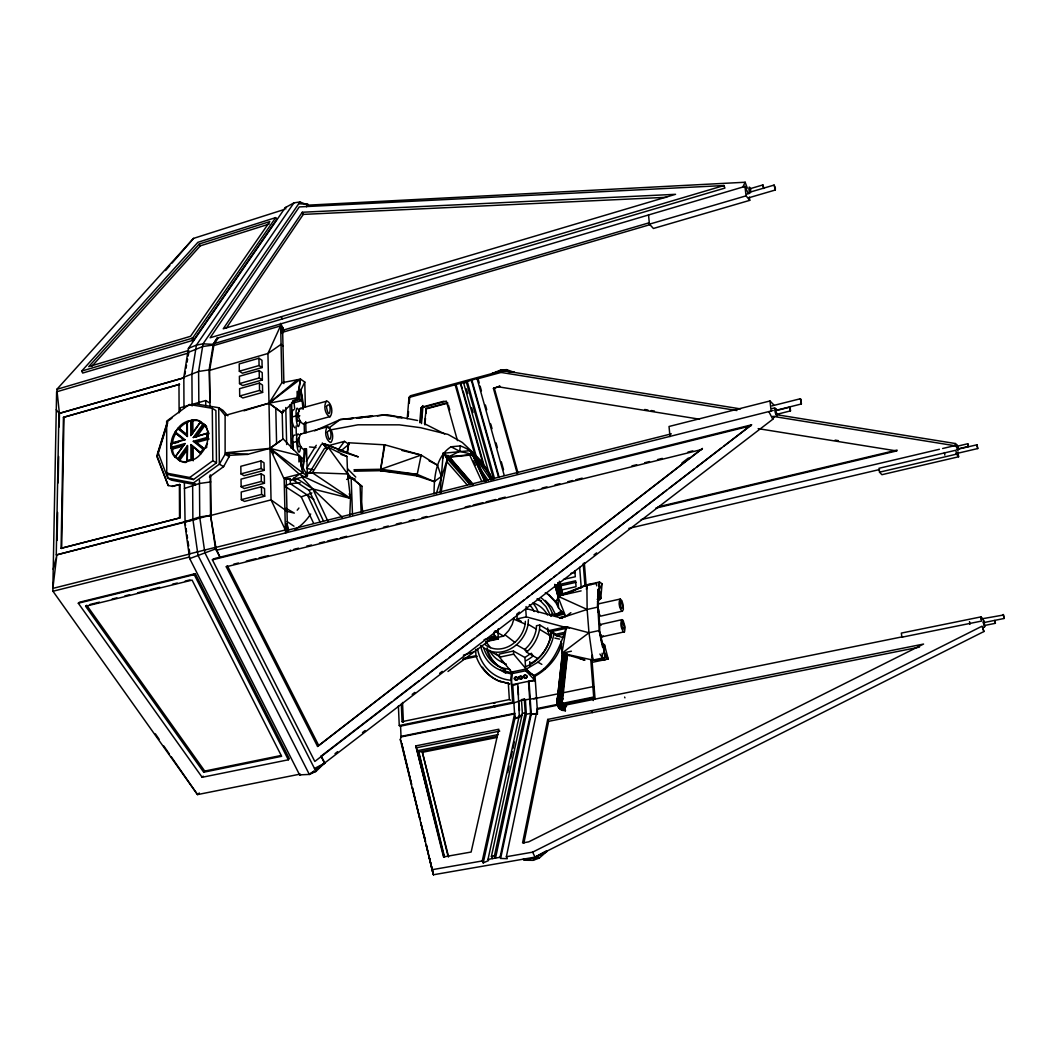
<?xml version="1.0" encoding="UTF-8"?>
<svg xmlns="http://www.w3.org/2000/svg" width="1057" height="1057" viewBox="0 0 1057 1057"><rect width="100%" height="100%" fill="white"/><g stroke="black" fill="none" stroke-linecap="round" stroke-linejoin="round"><path stroke-width="1.5" d="M299.99 420.871C296.991 441.971 293.238 396.216 299.237 411.411M300.69 446.45C298.47 466.322 293.37 427.054 299.475 435.14M298.801 420.911C296.938 423.487 296 412.455 298.166 412.864M294.692 427.781C291.6 424.967 290.067 409.706 294.216 409.521M293.37 449.767C293.066 446.054 290.794 434.969 294.877 434.995M519.331 716.725L517.758 683.971L512.777 685.491L511.562 684.844L511.628 672.067L499.499 657.19L499.3 654.072L513.438 651.033L524.906 657.507L525.791 670.733L535.344 680.774L528.474 681.303L530.693 714.426L537.603 713.898L531.235 714.175L500.635 858.443L507.32 858.694L506.356 856.738L537.458 708.454L556.828 704.517M179.928 484.595L172.251 486.22L179.928 484.595L180.06 517.838L61.095 548.306L63.433 417.343L179.505 384.352L63.433 417.343M61.663 548.57L63.975 417.647M196.391 519.185L56.259 554.978L58.901 413.498L184.341 377.666M57.104 540.444L57.62 512.486M58.161 482.877L58.65 456.558M59.205 426.962L59.456 413.802L56.84 389.333L193.55 238.38L284.267 209.484M434.057 493.923C434.136 477.236 435.656 456.677 451.035 446.767L460.323 445.922C475.65 451.062 485.322 465.318 492.522 478.993M352.51 478.398L361.996 486.365L361.666 501.798L362.657 512.407M969.52 621.582L969.93 624.357M167.587 422.073L158.101 452.528L167.693 478.055L193.457 482.943L219.354 464.168L225.115 454.233L225.115 415.427L268.993 403.193L281.875 382.753L280.62 323.35L283.818 329.956L282.338 333.642L281.07 331.039L282.549 327.34L280.528 325.913L213.791 345.56L209.63 370.36L209.947 402.44L209.114 369.871L213.369 343.71C222.432 331.806 213.976 340.209 213.791 345.56M957.933 448.789L957.298 446.226L967.763 443.755L968.106 444.469L968.304 446.503L957.84 448.961L957.246 446.252M181.5 461.632A16.74 12.763 -58.7 0 1 179.571 460.522L174.973 457.047A16.727 12.75 -58.7 0 1 171.326 448.393L171.3 443.134A16.714 12.724 -58.6 0 1 174.894 432.538L178.263 427.9A16.714 12.724 -58.5 0 1 186.997 421.492L191.793 420.144A16.727 12.75 -58.4 0 1 200.632 421.664L205.137 425.059A16.727 12.922 -59.1 0 1 206.657 426.764M349.735 516.067L350.514 498.389L347.581 473.959L346.96 456.492L328.119 447.19L324.407 448.551L309.463 472.783M944.456 452.555L944.839 455.157M597.575 602.345L599.227 630.527L601.525 642.669M597.733 599.094L598.196 589.357L599.134 589.991L600.772 598.513L597.364 601.671M550.697 634.517L550.842 631.676L539.77 625.017L536.454 625.744L536.282 629.126A30.362 25.936 -59.8 0 1 524.721 649.474L526.584 652.169L537.788 658.551M526.584 652.169A34.049 29.068 -59.8 0 0 539.546 629.325L539.77 625.017M485.163 644.638A27.297 23.241 -59.8 0 0 509.117 646.223A27.297 23.241 -59.8 0 0 525.197 624.079L525.355 621.318M481.199 645.457A30.587 26.055 -59.8 0 0 508.734 649.738A30.587 26.055 -59.8 0 0 528.117 624.264L528.381 619.627M183.984 407.725L183.826 377.19L188.423 348.361L285.271 207.634L293.912 202.878L299.911 201.966L308.208 205.15L745.145 182.24L747.365 188.199M304.284 449.146L303.055 467.762L307.402 475.795L291.877 479.852L285.509 478.649M519.106 676.956L520.467 678.739L522.317 678.105M522.317 678.237C523.44 674.181 516.345 676.612 519.885 679.07C523.902 680.483 521.775 674.234 519.106 677.088M440.042 492.721L443.227 453.268L470.431 450.639L490.369 474.606M421.043 422.549L422.377 406.205M421.518 423.58L422.985 405.597M442.83 458.183L443.227 453.268L448.697 456.849L459.663 451.247L472.4 454.444L470.431 450.639L473.311 454.351L447.745 456.941L443.227 453.268L442.606 456.492M407.222 418.704L408.993 397.485L410.354 395.78L502.868 370.584L740.521 408.9M408.134 416.498L408.544 411.556M409.231 403.325L409.772 396.745M424.465 423.857L426.288 408.464L446.952 402.902M424.94 424.888L425.482 418.321M425.879 413.393L426.288 408.464M419.761 422.708L421.003 407.936L421.783 407.196L443.927 401.224M420.527 421.941L421.783 407.196M597.747 599.676L600.772 598.513L602.067 583.741L599.491 581.997L586.886 584.838L557.726 596.122L558.598 607.96L565.654 616.495L587.137 609.453L597.35 607.207L599.491 581.997L598.711 586.41M586.424 589.383L586.886 584.838L596.056 583.636M206.895 437.532L193.312 441.271L196.523 442.46L209.048 439.025L206.895 437.532L207.833 433.053A16.74 12.776 -58.4 0 0 204.08 424.425L202.785 424.385L200.328 422.417L200.632 421.664L190.828 435.51L190.736 420.778L187.314 421.73L187.393 436.462L177.827 428.693L174.894 432.538L183.707 439.712L184.988 439.791L175.422 431.996M557.567 698.267L562.324 653.477L565.469 653.226L560.633 697.66L562.734 699.007L567.332 655.419M562.549 653.332L557.422 698.03M562.932 653.226L557.673 699.1A10.411 8.403 -47.2 0 0 562.298 707.714L565.099 708.375L565.363 710.859L562.416 710.185A12.063 9.738 -47.2 0 1 557.052 700.183L557.7 697.646L560.633 697.66M563.46 653.147L558.215 698.981A9.711 7.835 -47.2 0 0 562.535 707.014L565.284 707.648L566.618 705.785M564.081 653.134L558.862 698.928A8.985 7.254 -47.2 0 0 562.852 706.367L565.548 706.988M564.768 653.147L559.563 698.968A8.284 6.686 -47.2 0 0 563.236 705.825L565.865 706.433M566.142 653.332L560.91 699.298A7.135 5.761 -47.2 0 0 564.094 705.191L565.389 705.653M566.724 653.477L561.492 699.549A6.765 5.457 -47.2 0 0 564.491 705.138L565.112 705.349M567.014 655.234L561.941 699.853A6.567 5.298 -47.2 0 0 564.861 705.283M306.504 448.842L307.402 475.795L303.042 473.14L299.514 455.712L282.814 438.589L282.206 412.891L297.955 397.657L300.479 379.106L281.875 382.753M565.442 710.74L564.729 708.89A3.752 1.467 78.6 0 1 564.517 706.618L564.927 705.257A2.035 0.793 78.6 0 1 565.72 705.587M460.323 445.922L459.663 451.247L451.035 446.767M493.989 632.456L497.953 631.822L498.349 628.664M555.44 585.604L558.572 597.258L558.717 596.056L561.809 594.972L558.453 582.632M297.096 391.407L297.268 397.842L300.479 379.106L304.773 382.026L305.367 407.302M202.785 424.385L193.286 437.506L207.833 433.053C208.942 440.492 205.93 448.274 200.896 453.73A16.753 12.79 -58.6 0 1 192.057 460.165L187.221 461.473L187.446 445.539L177.946 458.659L175.515 456.65L185.001 443.557L171.538 447.256L171.525 443.504L184.988 439.791M776.816 413.882L775.785 410.697L789.724 407.183L790.147 407.777L790.517 410.882L776.578 414.384M305.922 448.829L303.055 467.762L301.47 466.784L299.514 455.712L269.945 448.34L225.603 452.792L229.845 455.303L247.642 454.351L269.945 448.34L280.567 440.729M354.082 471.211L380.48 470.669L384.867 444.825L348.81 442.777L347.145 452.37M602.292 642.775L604.551 644.981L608.224 658.987L605.621 657.401L599.227 630.527L588.974 632.747L566.42 626.801L561.928 653.226L563.09 653.913M347.515 452.237L348.81 442.777M184.883 374.574L185.424 371.483M185.979 368.391L186.521 365.299M187.063 362.221L187.604 359.129M188.159 356.037L188.701 352.946L56.616 391.817L52.85 588.392L52.969 591.246L197.514 794.587L300.175 774.107L299.607 774.873L189.692 558.598L184.552 521.986L210.554 515.274L216.077 548.742L219.988 557.184L215.575 548.874L210.554 515.274M995.403 623.247L994.769 620.433L995.35 623.313L984.477 625.506L983.908 622.626L984.437 624M593.268 700.553L593.928 696.973L561.663 703.526M440.928 492.773L447.745 456.941M470.088 484.793L446.464 457.721L447.111 455.633L448.076 455.541L472.704 483.789M592.448 655.248L592.396 662.303L608.224 658.987L604.194 652.367L604.551 644.981L602.503 644.189L602.754 647.399M384.365 446.239L384.299 444.759L380.48 470.669L416.907 475.901L421.162 455.065L384.867 444.825M547.737 719.421L522.568 842.931L528.725 841.848L923.567 644.057L547.737 719.421L548.623 721.336L523.836 843.288M500.635 858.443L500.053 857.28L530.627 713.396L526.36 714.255L495.522 858.059L494.438 855.853L525.21 712.775L524.298 699.06L521.471 699.642L522.369 713.356L491.413 856.381L492.509 858.588M984.305 627.092L982.574 627.448L983.935 631.518L535.027 857.121L433.436 874.76L400.312 739.623L401.198 736.359L514.733 713.303L482.256 860.953L483.221 862.895L488.585 860.543L488.004 859.381L519.264 715.695L522.105 715.127M507.704 772.508L509.091 766.1M510.835 758.094L512.222 751.699M512.922 748.488L514.31 742.093M483.221 862.895L515.38 716.289M420.805 456.584L421.162 455.065L401.964 450.467M565.099 708.375L565.284 707.648M53.22 569.274L56.827 555.242L52.85 588.392L189.916 553.947M562.641 698.558L562.232 700.17A6.553 5.285 -47.2 0 0 565.138 705.6M562.786 698.796L562.271 700.804A7.082 5.708 -47.2 0 0 563.473 705.389M243.956 410.803L268.993 403.193L282.602 413.155L283.051 409.944M187.446 445.539L187.221 461.473A16.753 12.776 -58.7 0 1 178.382 459.848L187.142 447.772M299.488 446.516C297.612 448.802 296.885 439.355 298.589 438.087M436.237 493.778L447.362 458.949L443.227 453.268M565.35 632.165L555.903 634.226L552.058 631.901C549.204 646.778 539.916 661.378 525.303 666.822M569.472 628.03L566.42 626.801C560.474 645.708 553.022 666.293 533.825 675.542L534.142 680.113L511.562 684.844M561.795 643.303C558.109 657.454 547.645 669.16 535.027 676.216L537.498 712.365M514.627 677.669L514.363 678.502A1.453 1.229 32.2 0 0 514.733 679.585L515.869 680.206A2.008 1.678 32.2 0 0 517.124 679.995L517.904 678.607A1.453 1.229 32.1 0 0 517.547 677.524L516.397 676.903A2.008 1.678 32.1 0 0 515.142 677.114L514.468 678.158M514.151 617.988L512.183 624.502L508.787 630.487L503.634 636.103L497.292 637.49M564.597 705.323L564.517 706.618M167.614 423.144L157.255 456.426L168.222 485.625L156.727 456.122L167.574 421.333L172.053 418.017M209.418 476.932L223.622 466.639L229.845 455.303M776.38 414.674L955.62 443.57L954.894 445.737L772.72 416.313M205.877 448.142L207.463 443.583M655.763 508.14L896.666 450.943L897.01 450.084L657.93 506.884M280.528 325.913L267.936 353.487L271.041 499.895L285.377 529.953L285.615 532.939L288.693 529.953L671.34 433.859M599.134 589.991L602.067 583.741M304.773 382.026L300.928 390.033L303.082 409.336M742.846 187.036L745.145 182.24M541.369 598.011A41.778 35.766 -59.9 0 1 552.362 613.522L550.948 616.39L545.914 606.559L539.797 600.178M603.058 635.785L602.239 636.763L601.156 636.089L599.636 632.456L599.742 624.661L622.031 619.64L623.102 620.34L625.123 627.197L624.542 631.782L602.239 636.763M523.572 676.348L524.034 675.753A2.008 1.691 31.9 0 1 525.25 675.436L526.452 675.965A1.453 1.229 31.9 0 1 526.928 677.035L526.558 677.524A2.008 1.691 31.9 0 1 525.791 677.814M316.175 769.549L772.799 419.259L774.451 416.379M204.08 424.425L195.307 436.515L196.483 437.202L205.137 425.059L208.995 433.74L207.833 433.053L207.885 438.338L195.347 441.786L204.292 449.04L202.997 449.146L200.579 452.488L200.896 453.73L190.894 444.601L190.987 459.478L187.538 460.416M496.143 630.831L494.24 632.099M213.501 558.796L212.378 559.84L314.814 761.45L751.553 424.822L214.796 558.479M748.62 197.818L775.309 190.009L775.323 187.842L774.094 185.081L748.977 192.453M774.094 185.081L775.309 190.009M307.679 473.562L312.383 472.783L328.119 447.19L347.581 473.959L306.411 472.439M307.402 467.075L321.434 444.416M306.319 461.262L316.268 445.288M762.903 184.935L763.775 188.437L762.903 184.935L749.73 188.807L750.496 192.308L750.629 190.775M317.576 746.453L702.377 448.512L317.576 746.453L226.277 566.777L227.387 565.733L318.58 745.211M302.289 212.246L223.252 328.793L675.555 194.316L302.289 212.246L303.293 214.399L226.185 328.304M306.438 206.445L307.864 204.331L298.708 203.724M306.543 206.71L307.97 204.596M218.125 338.081L213.858 344.384L203.036 343.855L196.43 345.097L188.423 348.361M299.911 201.966L203.036 343.855L198.597 371.456L198.861 404.051M293.912 202.878L196.43 345.097L191.912 373.398L192.123 405.954M193.642 340.129L276.617 219.592L275.679 217.623L197.884 242.317L81.666 371.086L82.71 373.055L193.642 340.129L192.625 338.108L275.679 217.623M517.798 678.964L517.283 679.519A2.008 1.678 32.2 0 1 516.027 679.73L514.878 679.109A1.453 1.229 32.2 0 1 514.521 678.026M555.321 602.054L558.889 596.875L557.726 596.122L581.112 590.876M958.448 449.489A3.924 0.78 76.6 0 0 958.197 447.943L957.047 445.103L956.876 446.133A3.924 0.78 76.6 0 0 957.18 448.34L957.986 450.877M300.901 774.596L299.607 774.873L309.344 774.424L313.77 771.399M174.973 457.047L185.001 443.557M190.828 435.51L200.328 422.417M179.571 460.522L187.446 449.661M192.876 519.264L198.016 555.335L309.344 774.424L315.977 771.412L324.829 762.784L316.228 769.483M309.344 774.424L313.969 771.108M338.002 450.018L344.476 441.364L348.902 444.257L341.451 450.441M324.829 762.784L321.077 756.151L391.737 701.769M321.077 756.151L324.499 763.246L317.126 768.981M983.235 622.705L1004.044 618.49L1003.582 614.989L980.843 619.006M1003.238 614.461L1004.044 618.49M446.464 457.721L448.076 455.541L473.166 485.11M288.336 759.798L289.288 758.649L195.281 573.66L79.447 602.239L78.31 603.217L202.151 777.291L288.336 759.798L194.224 574.625L195.281 573.66M544.249 853.012L546.813 851.466L539.255 858.059L535.027 857.121L546.456 850.845L546.813 851.466L535.384 857.756L533.151 860.332L523.783 860.226L523.189 859.182M534.816 856.738L535.384 857.756L533.151 860.332L539.255 858.059M165.539 270.566L169.847 265.611M172 263.14L193.55 238.38M202.151 777.291L203.169 776.142M204.728 771.068L86.74 605.278L85.617 606.256L203.71 772.218L204.728 771.068L281.017 755.491M92.012 366.145L200.302 245.858L269.165 224.058M199.35 243.929L88.762 366.62L190.524 336.311L269.799 221.6L199.35 243.929L200.302 245.858M327.247 426.896C324.261 431.401 325.635 439.633 330.312 442.487L331.118 442.262C334.078 437.757 332.717 429.578 328.053 426.684L300.69 434.083C297.625 438.51 298.999 446.82 303.729 449.582L305.248 448.617M330.273 416.524C333.259 412.045 331.806 403.946 327.221 401.039L300.003 408.517C296.911 412.917 298.365 421.135 303.029 423.923L330.273 416.524L329.48 416.722C324.869 413.842 323.416 405.69 326.415 401.224M303.848 423.725L304.535 422.998M493.434 388.447L499.776 386.188L493.434 388.447L517.283 473.681M504.215 475.386L477.169 378.935L501.084 372.434L503.132 370.346L506.607 369.659L514.112 372.302L502.868 370.584M477.169 378.935L477.896 378.208L479.217 382.938M484 467.313L460.469 383.625L477.896 378.208M489.206 473.906L463.746 383.334L467.339 381.762L494.425 478.226M463.746 383.334L464.591 382.502M460.469 383.625L462.253 387.932M408.993 397.485L460.918 383.176M289.552 551.173L290.609 550.129M286.698 541.343L287.755 540.312M481.873 481.635L469.77 455.118L471.779 453.176L474.183 454.906L485.625 479.904M193.325 574.849L194.369 573.885M194.012 574.678L195.056 573.713M502.696 370.743L514.112 372.302L511.178 372.236M492.1 373.517L500.912 369.937L506.607 369.659M493.117 373.24L503.132 370.36L500.912 369.937L503.132 370.36M199.324 793.001L197.514 794.587L171.287 756.799M566.46 593.717L586.886 584.838L591.444 584.68M282.206 412.891L268.993 403.193L296.792 380.15M297.955 397.657L268.993 403.193L271.398 401.211M514.68 677.841L514.997 677.59A2.008 1.678 32.1 0 1 516.239 677.392L517.388 677.999A1.453 1.229 32.1 0 1 517.758 679.083M303.663 476.773L299.29 474.117L291.877 479.852L283.752 478.2L269.945 448.34L283.21 438.84M557.7 697.646L556.947 699.866A11.891 9.592 -47.2 0 0 562.218 709.709L565.151 710.396M681.937 462.979L688.49 457.958M394.353 699.76L419.206 680.629M421.822 678.607L446.688 659.476M449.304 657.454L474.17 638.322M476.786 636.314L496.407 621.199M499.023 619.191L501.639 617.182M504.255 615.161L523.889 600.059M526.505 598.037L529.121 596.029M531.737 594.008L551.358 578.906M553.974 576.897L556.59 574.876M559.219 572.868L584.072 553.736M586.688 551.714L611.554 532.583M614.17 530.574L639.023 511.429M641.639 509.421L666.505 490.289M669.121 488.268L693.987 469.136M696.603 467.128L721.455 447.983M724.071 445.975L751.553 424.822M335.016 753.654L337.632 751.646M362.485 732.567L365.101 730.559M412.177 694.423L414.793 692.414M439.646 673.349L442.262 671.34M516.807 614.117L519.423 612.109M593.968 554.899L596.584 552.89M268.993 403.193L300.479 379.106M447.983 671.486L494.544 636.512L494.095 633.315M566.275 593.69L586.886 584.838L587.137 609.453L588.974 632.747L561.928 653.226L561.042 641.189M977.751 448.551L976.906 444.746L977.751 448.551L956.149 453.612M328.648 428.164L340.156 419.563L371.734 415.916M559.483 617.856L565.654 616.495L570.859 612.65M166.755 473.166L189.745 477.5L212.827 460.733L212.272 408.319L189.295 404.487L166.662 421.148L166.755 473.166L170.481 475.227L193.444 479.561L216.474 462.847L215.892 410.552L212.272 408.319M416.907 475.901L434.282 481.622L441.324 476.509L437.479 465.133L421.162 455.065L380.982 469.255L354.016 469.744M193.286 437.506L207.833 433.053M967.763 443.755L968.304 446.503M524.906 657.507L529.993 654.072M552.058 631.901L553.855 634.081A41.778 35.766 -59.9 0 1 537.934 662.171L526.346 669.081M561.426 611.065L555.031 615.161L562.192 611.659M622.031 619.64C619.693 623.062 621.186 628.743 623.577 631.941L624.106 632.073M622.335 611.395L623.353 609.413L623.168 604.987L621.899 600.693L620.287 599.028L598.539 603.838L597.733 604.776L597.985 611.818L600.574 616.152L621.82 611.25C619.468 608.066 617.935 602.398 620.287 599.028M314.497 768.505L324.499 763.246M983.565 620.353L983.34 621.833A4.069 0.832 77.6 0 0 983.737 624.264L984.754 626.801L984.979 625.321M506.356 856.738L532.622 852.153L982.045 626.18L983.935 631.518M188.199 352.404L202.891 346.498L213.303 345.018M552.362 613.522L556.207 615.887L563.368 612.399M183.826 377.19L198.597 371.456L209.114 369.871M314.616 430.833L340.156 419.563L352.404 418.585M790.411 410.935L789.724 407.183M776.023 410.327L801.365 403.972L800.968 399.572L800.387 398.74L771.901 405.901M800.387 398.74L801.365 403.972M512.777 685.491L514.891 718.496L519.872 716.474M189.692 558.598L216.077 548.742L216.474 550.261L773.262 410.46M285.601 486.748L301.232 496.869L311.855 492.958M346.617 479.429L351.149 477.658L355.192 479.138M184.394 488.479L199.482 483.472L210.739 481.913M210.673 475.306L211.083 515.38L199.747 516.939L184.552 521.828L56.259 554.978M293.806 478.015L293.859 480.393L297.625 479.046L312.859 488.981L342.309 517.296M285.813 485.361L290.384 483.723L300.241 482.745M293.859 480.393L309.093 490.316L312.859 488.981L350.514 498.389L349.259 493.738M463.389 655.168L473.576 651.997M484.066 639.683L494.544 636.512L491.32 637.133M398.397 705.944L399.255 725.538L400.563 726.133L513.887 702.879L521.141 700.5M81.666 371.086L192.625 338.108M723.953 185.543L210.118 337.764L299.263 206.921L723.953 185.543L724.917 188.08L217.451 338.134M189.388 553.908L215.483 547.354M56.84 389.333L188.846 350.409M747.96 192.889L744.96 186.415L214.452 343.512M283.818 329.956L649.157 222.789M747.035 194.092L749.849 193.259L749.281 191.304A5.166 1.334 74.6 0 1 748.898 188.437L749.254 187.129A2.801 0.727 74.6 0 1 750.153 188.146L750.787 189.864M649.421 224.163L746.07 195.849L749.743 200.354L653.424 228.471L649.421 224.163L648.522 214.862M282.153 332.4L649.685 224.745M514.891 718.496L519.912 717.016M58.901 413.498L182.835 378.102M209.63 370.36L267.936 353.487L280.964 344.437L282.999 345.85M258.939 358.231L239.212 363.938L239.331 371.205L242.397 373.213L262.123 367.559L261.977 360.278L258.939 358.231L259.084 365.537L262.123 367.559M239.331 371.205L259.084 365.537M259.176 370.611L239.41 376.266L239.516 383.585L242.595 385.567L262.361 379.952L262.215 372.632L259.176 370.611L259.322 377.944L262.361 379.952M239.516 383.585L259.322 377.944M259.414 383.044L239.595 388.659L239.714 396.005L242.806 397.974L262.612 392.398L262.466 385.039L259.414 383.044L259.56 390.416L262.612 392.398M209.986 406.932L209.96 403.179L205.705 400.55L180.219 407.777L180.232 411.517M239.714 396.005L259.56 390.416M300.135 389.505L299.435 389.703L299.699 399.467L292.432 401.475M293.027 400.59L298.92 398.951M292.868 403.127L301.575 400.709L301.404 394.287M183.707 439.712L171.3 443.134L171.326 448.393L172.502 449.066A16.714 12.737 -58.7 0 0 174.682 456.003M174.035 443.385L178.686 442.103M171.326 448.393L183.733 444.971M172.502 449.066L183.35 446.08M291.97 417.026L296.052 415.903M297.07 416.564L299.831 415.797M286.434 207.317L285.271 207.634L285.826 208.995M292.617 442.632L296.726 441.522M421.003 407.936L446.345 401.118L457.47 440.61M425.68 409.059L447.943 403.074M260.934 460.931L240.824 466.309L240.943 473.88L244.061 475.69L264.184 470.365L264.025 462.794L260.934 460.931L261.092 468.528L264.184 470.365M328.568 445.605L344.476 441.364M298.972 461.975L298.814 455.911L299.514 455.712M240.943 473.88L261.092 468.528M261.185 473.8L241.022 479.138L241.141 486.735L244.273 488.532L264.435 483.247L264.29 475.637L261.185 473.8L261.343 481.424L264.435 483.247M492.562 373.121L493.553 372.857M302.249 467.26L301.536 467.445L301.271 457.43M241.141 486.735L261.343 481.424M283.752 478.2L303.042 473.14L301.47 466.784M261.436 486.735L241.221 492.02L241.34 499.657L244.484 501.428L264.699 496.182L264.541 488.532L261.436 486.735L261.594 494.399L264.699 496.182M241.34 499.657L261.594 494.399M300.69 434.083L301.522 433.872M61.095 548.306L180.06 517.838M208.242 516.12L271.041 499.895L287.002 511.284M469.77 455.118L472.4 454.444M773.684 404.778L769.972 400.973L669.028 426.486L670.006 436.581M215.985 547.394L285.377 529.953L287.478 531.129L286.183 477.605M772.086 408.57L775.032 407.817L774.807 408.98A5.351 1.467 76.1 0 0 775.111 411.979L775.983 414.846A2.907 0.793 76.1 0 0 776.921 415.903L777.371 414.542A5.364 1.467 76.1 0 0 777.344 413.644M52.969 591.246L189.401 557.052M212.378 559.84L750.959 425.812M233.716 564.174L238.446 562.998M246.36 561.056L255.834 558.717M258.991 557.937L268.478 555.586M293.806 549.336L298.616 548.147M306.622 546.178L311.432 544.989M319.452 543.007L324.248 541.831M327.459 541.039L337.064 538.66M340.275 537.868L346.683 536.295M370.716 530.363L375.526 529.174M383.532 527.192L388.342 526.016M396.349 524.034L401.158 522.845M409.165 520.863L413.974 519.687M421.994 517.705L426.79 516.516M465.252 507.03L470.061 505.841M473.259 505.048L482.877 502.683M486.075 501.89L495.693 499.512M498.891 498.719L505.312 497.147M529.346 491.214L534.142 490.025M542.162 488.043L546.958 486.867M554.978 484.886L559.787 483.696M567.794 481.728L572.603 480.539M575.801 479.746L582.209 478.16M631.888 465.899L636.684 464.723M644.704 462.741L649.513 461.552M657.52 459.584L662.329 458.394M687.962 452.066L692.771 450.877M78.31 603.217L194.224 574.625M226.277 566.777L701.742 449.516M89.924 604.498L99.45 602.16M112.148 599.028L116.917 597.866M124.858 595.91L129.615 594.734M137.555 592.792L147.095 590.44M150.266 589.661L159.792 587.322M172.502 584.204L177.259 583.028M185.2 581.086L189.969 579.91M85.617 606.256L192.083 580.108L281.638 756.31L203.71 772.218M641.15 519.621L939.409 449.265M942.619 448.512L957.047 445.103M300.003 408.517L301.721 408.663M956.929 449.41L977.078 444.772M628.862 528.381L879.556 469.533M879.53 472.175L956.479 454.153L958.62 456.769L881.882 474.699L879.53 472.175L879.014 468.291L955.885 450.229L956.479 454.153M570.754 573.449L575.167 572.445M563.5 579.434L575.299 576.739L574.849 570.899M561.28 590.004L576.052 586.675L575.603 580.808L559.364 584.495L561.188 585.67L575.933 582.341M561.584 594.074L570.45 592.079M598.672 589.687L598.738 597.667M597.165 599.306L600.772 598.513M516.886 614.672L517.164 618.9L526.254 616.878L567.768 627.99M556.207 615.887L564.253 614.117M559.497 617.724L565.759 616.337M486.114 641.625L498.375 638.943L498.006 633.077M566.235 628.32L550.842 631.676L551.278 637.794L550.102 637.08L547.896 630.844L566.42 626.801M564.213 634.028L556.524 635.693L553.855 634.081M463.296 658.419L475.967 655.684L477.209 656.357L462.966 659.436M499.499 657.19L513.636 654.151L529.293 672.675L526.954 671.38M571.388 651.204L561.928 653.226L584.772 660.044M535.384 857.756L524.88 859.988L524.312 858.984M566.724 653.939L561.928 653.226L592.832 660.096L605.621 657.401L603.838 653.186M401.303 704.081L402.07 721.654L509.355 699.549L510.584 700.183M399.255 725.538L512.671 702.244L513.887 702.879M533.693 698.809L558.228 693.775M562.958 692.811L592.898 686.667L594.14 687.38M980.975 616.892L901.344 633.09L901.898 637.212L981.596 621.067L980.975 616.892L983.089 619.058M514.6 713.898L401.039 736.94L400.563 726.133M537.286 709.287L558.268 705.032M561.492 704.372L593.77 697.818L590.757 659.423M522.369 713.356L525.21 712.775M565.165 705.164L902.797 636.724M415.824 745.885L498.851 729.238L471.131 852.034L443.504 856.923L415.824 745.885L444.072 857.253M416.749 747.722L499.75 731.114M548.623 721.336L919.498 647.095M444.165 857.121L418.096 750.562L498.072 734.602M418.096 750.562L418.836 752.029L497.186 736.425M448.181 856.791L422.377 752.307L496.75 737.509M329.533 430.08L357.993 424.808L399.374 424.848L420.58 427.689L448.023 434.427L462.371 442.5L471.964 451.577M313.427 771.861L315.977 771.412L204.873 552.758L199.76 517.481M491.413 856.381L494.438 855.853M488.004 859.381L500.053 857.28M431.613 869.792L482.256 860.953M536.533 698.228L522.554 700.21L521.471 699.642M487.224 640.265L498.375 638.943L493.659 634.451M348.348 418.916L353.263 418.347M356.539 417.964L383.281 415.018L402.268 417.594L397.551 417.713M358.032 418.083L362.881 417.528M367.717 416.96L372.553 416.405M377.389 415.837L387.073 414.714L417.568 420.488M449.199 457.205L470.695 455.025M347.872 477.989L351.149 477.658L361.996 486.365M512.922 671.988L509.659 672.212L500.41 670.138A41.778 35.766 -59.9 0 1 480.591 645.629M749.73 188.807L750.404 189.864M303.293 214.399L666.65 197.289M591.88 655.472L592.832 660.096L605.146 659.634L602.543 658.049L599.927 654.058M304.958 204.318L307.864 204.331M490.356 638.904L498.375 638.943L492.364 636.288M347.859 477.553L351.149 477.658L352.496 514.719M225.603 452.792L247.642 454.351M309.516 446.952L315.977 447.573M380.48 470.669L417.264 474.382L434.282 481.622M380.982 469.255L417.264 474.382M601.948 659.158L605.146 659.634M501.084 372.434L736.94 410.539M644.664 409.495L647.928 410.01M651.178 410.539L654.442 411.067M835.136 440.135L838.399 440.663M499.076 386.928L699.496 419.193M758.16 428.64L896.666 450.943M194.554 403.708L218.693 407.711L222.921 410.327L227.836 415.797M195.664 484.753L171.551 480.169L167.693 478.055L167.693 473.113M167.693 485.335L172.78 486.497M306.583 468.41L312.951 469.731M347.964 476.998L351.149 477.658L347.026 472.717M184.552 521.986L185.57 525.289M554.846 638.098L559.589 639.128M510.121 669.61L501.454 667.667A39.096 33.467 -59.9 0 1 483.934 648.615M504.414 672.305L510.571 673.692M499.168 681.052L509.54 683.787L499.168 681.052A51.885 44.447 -59.9 0 1 475.967 655.684L475.61 649.368M566.235 706.023L563.658 705.429A7.65 6.17 -47.2 0 1 560.62 697.66M562.152 708.441L565.019 709.102M565.033 709.789L562.126 709.128A11.535 9.302 -47.2 0 1 557.013 699.562M338.504 450.52L358.323 456.875L323.759 443.649L346.445 452.383M286.355 511.218L294.335 513.107L285.958 508.285M600.204 624.383L601.288 625.07M562.535 618.424L525.686 608.422L526.254 616.878M566.182 654.798L569.261 655.684M580.055 658.775L584.693 660.096M562.839 637.53L556.524 635.693L554.727 633.513M340.949 454.378L346.96 456.492M495.099 630.818L497.953 631.822M484.568 481.16L471.779 453.176L474.183 454.906L485.44 479.918M513.596 619.045L525.197 624.079M524.906 677.735L524.14 677.299A1.453 1.229 31.9 0 1 523.664 676.242M587.137 609.453L557.726 596.122L565.654 616.495M402.07 721.654L403.391 722.261L402.519 702.469M424.808 423.857L444.667 433.951M302.817 476.258L350.514 498.389L312.383 472.783M493.804 706.116L495.046 706.75M493.606 702.799L494.835 703.433M429.142 460.865L437.479 465.133M185.081 522.105L184.354 481.9M524.298 699.06L525.382 699.628L526.36 714.255M500.41 670.138L505.735 673.018M504.242 669.187L505.471 669.847A38.964 33.401 -59.9 0 1 487.132 647.862M545.293 592.779L549.178 595.012L556.775 602.886L558.268 605.793M506.343 664.351L502.762 662.382A33.85 28.962 -59.9 0 1 489.431 650.306M537.247 598.777L541.21 601.156M537.3 599.094L541.118 601.182M489.127 650.689L500.093 656.741M535.027 676.216L525.791 670.733L511.733 673.705L511.258 680.285L512.671 702.244M193.457 482.943L195.994 484.344M189.745 477.5L193.444 479.561M544.078 668.658L545.28 669.332M537.934 662.171L541.831 664.377M495.839 631.637L503.634 636.103M516.477 644.757L527.337 650.967M223.622 466.639L219.354 464.168L218.693 407.711L225.115 415.427M212.827 460.733L216.474 462.847M174.894 432.538L183.601 439.368M205.758 446.516L206.855 447.151M225.115 454.233L229.369 456.743M186.878 434.665L178.263 427.9L187.076 435.061L187.393 436.462M517.164 618.9L521.18 621.291M539.546 629.325L550.618 635.944M528.117 624.264L536.282 629.126M199.747 421.228A16.714 12.737 -58.4 0 0 192.85 420.778L191.793 420.144L191.885 433.727M298.814 455.911L303.174 458.606L303.253 461.632M530.429 673.388L533.825 675.542L525.673 669.094L511.628 672.067L511.258 680.285A48.411 41.474 -59.9 0 1 477.447 648.575M313.837 499.419L290.384 483.723L290.265 478.821M297.268 397.842L301.575 400.709M597.601 596.914L600.191 598.632L599.557 590.744M299.356 388.989L300.928 390.033L303.94 407.341M287.16 521.603L293.978 526.214M273.604 453.598L269.945 448.34L303.042 473.14M504.744 634.596L514.812 642.352M196.523 442.46L204.186 448.683M193.312 441.271L202.997 449.146M190.894 444.601L200.579 452.488M196.959 450.256L200.79 453.374M269.945 448.34L299.29 474.117M447.111 455.633L471.977 484.106M326.877 447.772L322.266 443.081L327.419 449.251M347.674 468.885L355.76 477.09M548.002 594.259L555.612 602.146L558.598 607.96M545.227 600.429L551.754 607.233L555.467 614.447M301.998 477.222L312.859 488.981L327.947 521.286M446.9 461.724L467.286 485.084M471.66 484.568L446.781 456.082L450.877 461.169M470.431 484.37L447.362 456.637L452.396 462.926M56.272 409.693L59.456 413.802M485.969 641.744L490.435 647.664M473.338 454.523L470.431 450.639L472.268 453.308M531.261 653.213L533.124 655.895A33.85 28.962 -59.9 0 1 525.976 660.704M155.379 733.849L159.118 739.253M163.809 746.004L169.424 754.103M490.937 480.01L474.316 455.818L487.436 470.946L492.232 479.416M478.174 465.886L488.347 480.671M480.671 460.442L492.047 479.429M624.938 697.845L624.621 697.078M473.179 453.44L485.837 481.027M472.69 453.083L486.022 482.177M768.941 411.781L772.799 419.259M192.414 338.161L193.431 340.195M191.753 338.359L192.77 340.394M400.312 739.623L401.237 741.459M422.377 752.307L448.564 856.738M532.622 852.153L535.027 857.121M281.307 316.677L282.404 318.937M471.779 453.176L485.123 481.08M309.093 490.316L323.495 521.114M307.323 494.716L320.271 522.422M301.232 496.869L313.493 523.056M473.377 460.918L475.399 465.331M591.405 710.674L592.29 712.59M593.928 696.973L594.8 698.902M983.935 620.869L984.582 622.89M776.195 408.689L776.525 409.521M598.909 611.871L598.354 609.215M288.693 529.953L286.923 523.836L285.707 525.012L287.478 531.129M471.898 380.19L499.049 476.945M471.462 380.639L498.56 477.183M466.494 382.594L493.751 479.574M466.362 388.831L467.696 393.561M471.686 407.791L473.021 412.534M463.138 391.09L483.604 463.878M455.937 384.18L476.443 457.047M455.197 384.92L474.857 454.787M448.419 405.108L449.753 409.839M207.885 438.338L206.868 433.753M494.148 387.694L517.97 472.862M480.103 386.096L481.424 390.826M485.401 405.016L486.735 409.746M490.712 423.936L492.034 428.666M496.024 442.857L497.345 447.587M501.322 461.79L503.528 469.665M559.338 581.205L563.143 595.157M559.457 582.632L562.826 595.012M559.008 582.592L562.377 594.946M557.805 582.751L561.161 595.065M557.554 584.468L560.487 595.236M556.907 584.719L559.827 595.474M556.299 584.997L559.219 595.752M555.797 585.301L558.717 596.056M554.806 584.349L558.255 597.113M554.78 584.6L558.109 596.914M418.836 752.029L444.548 857.055M420.025 819.215L412.349 787.478L419.973 819.294M420.792 822.399L425.39 841.438M426.156 844.609L428.455 854.135M420.739 822.465L425.337 841.531M426.103 844.715L432.604 871.708M424.055 834.977L425.548 841.346M426.301 844.53L427.424 849.299M186.045 528.474L186.534 531.658M187.023 534.842L187.499 538.026M187.987 541.21L188.701 545.98M189.19 549.164L189.665 552.349M957.933 452.251L958.62 456.769M600.786 634.517L602.582 647.082M588.974 632.747L592.832 660.096M749.36 197.104L749.743 200.354M744.96 186.415L746.07 195.849M769.972 400.973L771.161 411.226M293.952 401.924L294.665 408.346M596.452 582.671L596.703 585.842M602.146 653.2L602.543 658.049M598.46 609.202L599.729 625.044M586.886 584.838L587.137 587.996M584.323 562.76L586.12 585.512M592.092 661.325L595.012 698.439M583.213 563.473L584.997 586.08M579.646 567.305L581.258 588.009M561.188 585.67L561.518 590.057M547.685 627.911L547.896 630.844M529.702 661.616L530.006 666.016M529.042 681.62L531.261 714.717M517.97 687.142L518.485 695.057M518.987 702.892L519.476 710.436M513.438 651.033L513.636 654.151M508.311 683.139L509.355 699.549M360.08 485.163L361.124 512.486M955.62 443.57L955.713 446.596M305.724 421.598L306.041 432.828M304.165 423.765L304.429 433.357M296.079 425.971L296.33 435.537M291.6 402.598L292.789 449.146M290.014 404.725L291.111 448.221M285.773 407.526L286.672 444.548M282.549 327.34L283.91 383.638M284.135 477.645L285.377 529.953M275.798 408.174L276.59 443.583M598.196 589.357L598.394 604.63M210.158 475.016L210.554 515.103M205.705 400.55L205.758 405.571M199.456 480.182L199.747 516.939M192.85 420.778L192.929 432.855M193.233 460.839L193.14 447.137L191.964 446.45L192.057 460.165M192.651 485.295L192.863 518.71M187.076 435.061L186.997 421.492L188.067 422.126A16.701 12.724 -58.5 0 0 179.333 428.534M178.977 384.035L179.109 412.838M179.399 484.304L179.531 517.56M310.705 514.006A43.918 34.643 -58.8 0 1 295.035 529.729M298.92 508.021A26.333 20.77 -58.8 0 1 297.202 510.187M172.489 443.821A16.701 12.776 -60 0 1 175.964 433.159M185.992 462.451A16.74 12.763 -58.7 0 1 182.914 462.107M533.97 603.19A33.705 28.883 -59.9 0 1 547.5 614.989M550.34 637.358A33.705 28.883 -59.9 0 1 530.68 663.347M506.144 664.417A33.705 28.883 -59.9 0 1 500.992 661.233M532.847 603.098A34.049 29.068 -59.8 0 1 538.383 612.598M500.569 657.216A30.191 25.83 -59.9 0 1 496.341 653.834M500.397 681.699A51.819 44.42 -59.9 0 1 482.468 667.192M526.029 606.573A30.587 26.055 -59.8 0 1 527.099 609.242M529.372 604.723A30.362 25.936 -59.8 0 1 534.168 611.541M562.707 710.489A12.05 9.724 -47.2 0 1 557.343 700.514M502.894 668.619A39.003 33.414 -59.9 0 1 486.735 650.161M559.814 708.494A11.852 9.566 -47.2 0 1 557.964 705.032M562.165 708.428A11.032 8.905 -47.2 0 1 557.25 699.298M564.332 705.574A6.725 5.43 -47.2 0 1 562.337 700.5M563.315 705.97A7.584 6.117 -47.2 0 1 562.007 701.055M326.428 406.496C329.705 426.011 332.757 398.132 326.428 406.496M327.247 432.234C330.564 451.881 333.589 423.619 327.247 432.234M624.277 627.488C621.291 635.349 621.265 612.069 624.277 627.488M622.52 606.85C619.521 614.566 619.534 591.524 622.52 606.85M523.73 675.872L523.506 676.718A1.453 1.229 31.9 0 0 523.995 677.775L525.197 678.303A2.008 1.691 31.9 0 0 526.412 677.999L527.086 676.546A1.453 1.229 31.9 0 0 526.597 675.489L525.395 674.961A2.008 1.691 31.9 0 0 524.18 675.278L523.73 675.872M411.583 784.307L401.62 743.045L411.569 784.347M433.436 874.76L429.221 857.306L433.436 874.76"/></g></svg>
